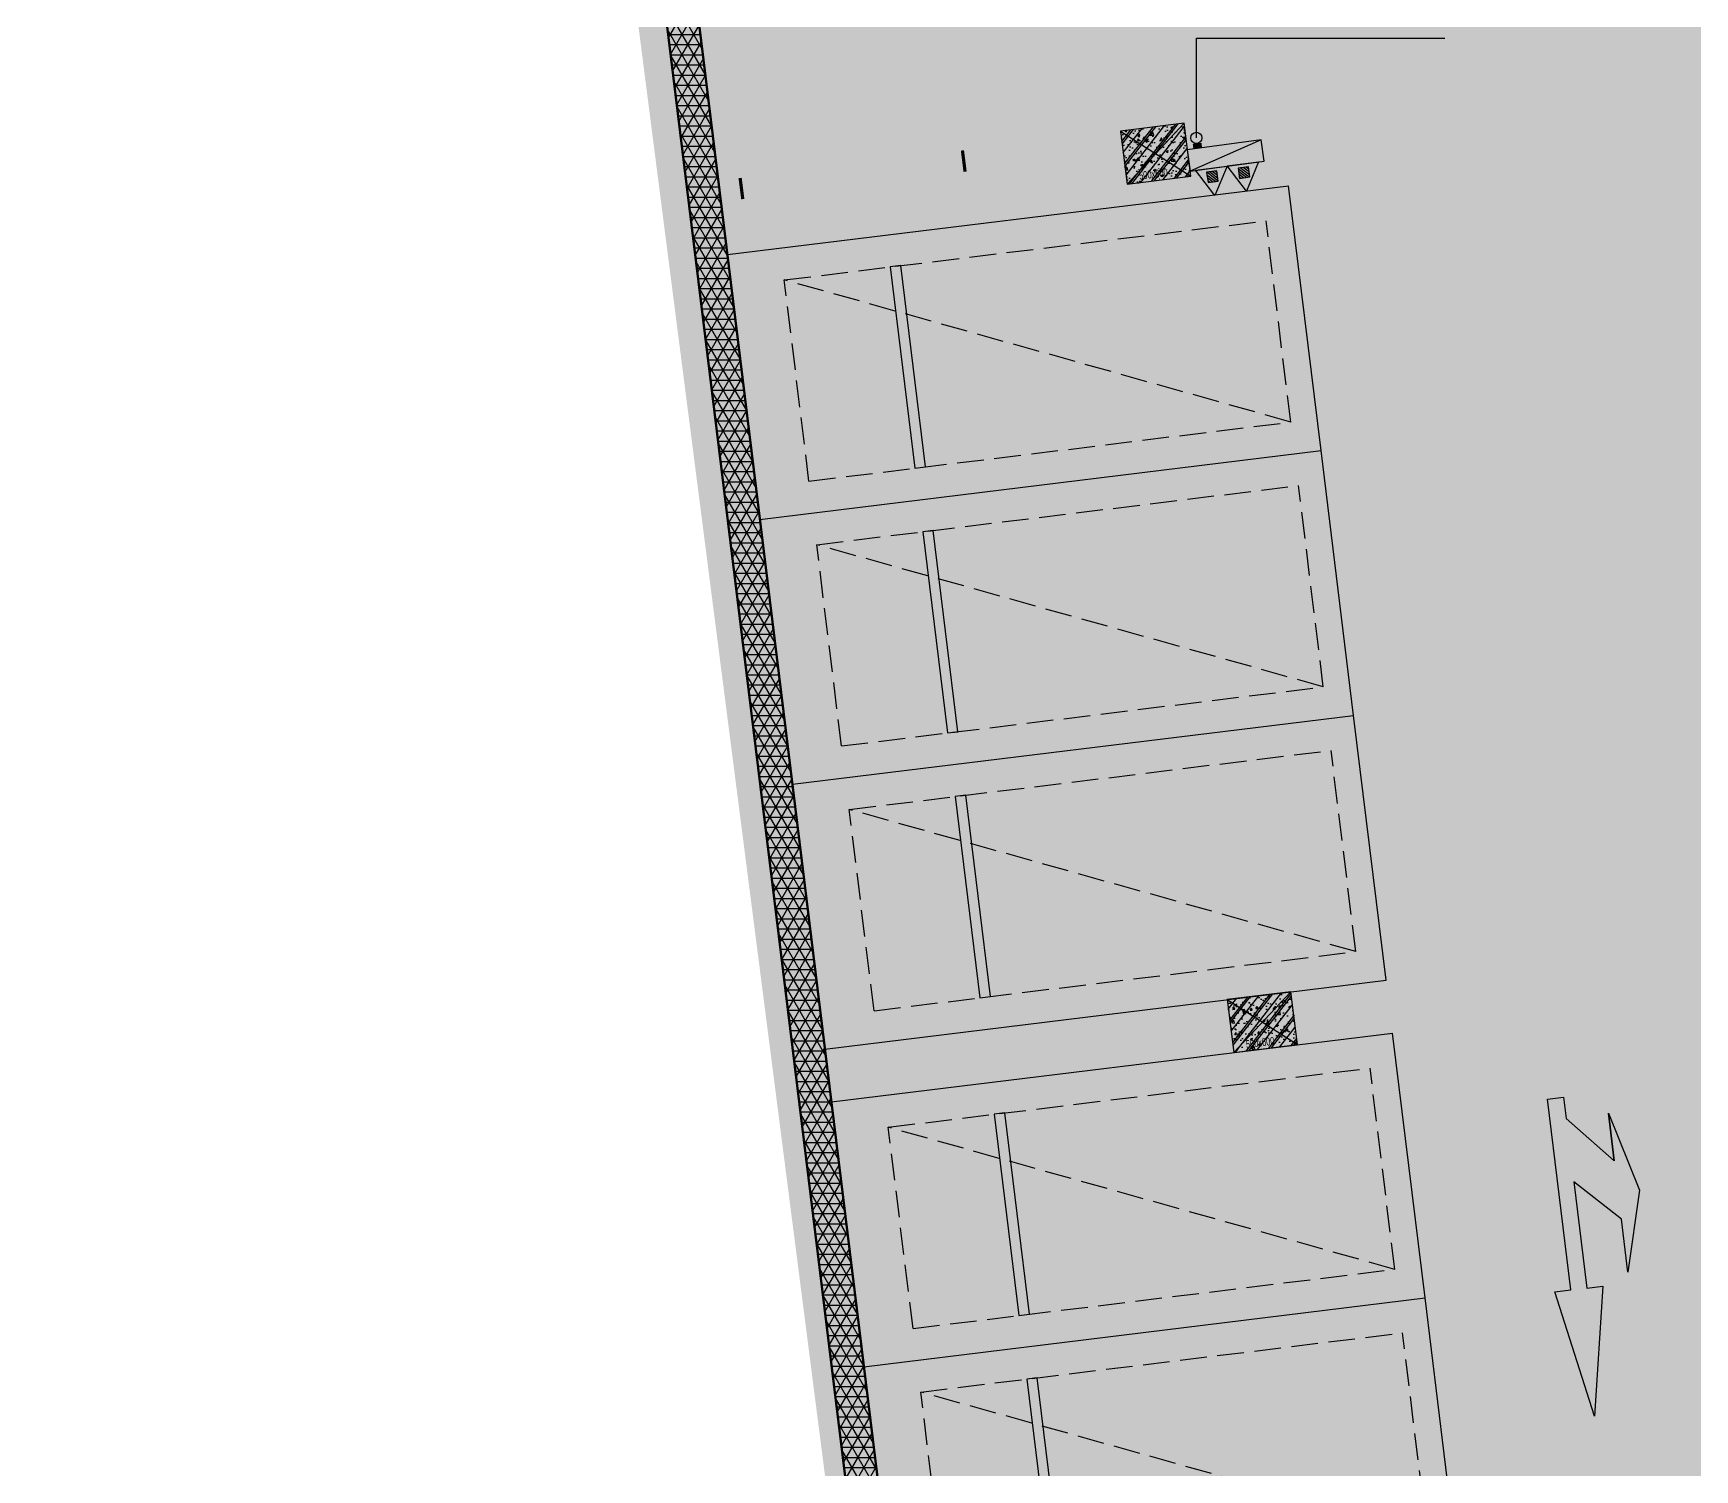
# Model space of a CAD drawing. Extents: x -1338203 to 1886333, y -530034 to 1031844.
# Drawn here: x 788791 to 804366, y -423773 to -410312 of the extents above; entities that cross this region are included whole.
import ezdxf
from ezdxf.enums import TextEntityAlignment as Align

# ---------------------------------------------------------------- set-up
doc = ezdxf.new("R2010")
doc.units = 0
doc.header["$LTSCALE"] = 1000
doc.header["$MEASUREMENT"] = 0
doc.linetypes.add('A-001-平面B2$0$__DASH', pattern=[0.35, 0.25, -0.1])
for name, color, linetype in [('M001-预留预埋B2$0$0M-A-LD', 4, 'Continuous'), ('p-a-regular', 5, 'Continuous'), ('S001南区墙柱$0$0S-CW-HATCH', 251, 'Continuous'), ('S001南区墙柱$0$0S-CW-HATCH-UP', 251, 'Continuous'), ('S001南区墙柱$0$0S-F-WALL-HATCH', 251, 'Continuous'), ('S001南区墙柱$0$0S-F-WALL-HATCH-UP', 251, 'Continuous'), ('S001南区墙柱$0$S001-墙柱B1_1$0$0S-CC-LINE', 52, 'Continuous'), ('S001南区墙柱$0$S001-墙柱B1_1$0$0S-CW-HATCH-UP', 251, 'Continuous'), ('中心线', 42, 'Continuous'), ('地面指向箭头', 7, 'Continuous'), ('负二层消火栓$0$负二层消火栓$0$0P-ACC-FH', 7, 'Continuous'), ('负二层消火栓$0$负二层消火栓$0$0P-DIM-FH', 3, 'Continuous'), ('负二层消火栓$0$负二层消火栓$0$0P-PIPE-FH', 1, 'Continuous'), ('负二层消火栓$0$负二层消火栓$0$0P-VPIPE-FH', 1, 'Continuous'), ('负二层消火栓$0$负二层消火栓$1$0P-EQUIP-FH', 7, 'Continuous')]:
    doc.layers.add(name, color=color, linetype=linetype)
doc.layers.add('p-a-regular-narrow', color=7, linetype='Continuous', true_color=0x9600ff)
doc.layers.add('p-a-wall', color=7, linetype='Continuous', lineweight=50)
doc.layers.add('p-h-walkable', color=7, linetype='Continuous', lineweight=70, true_color=0xf0f0f0)
doc.layers.add('S001南区墙柱$0$S001-墙柱B1_1$0$0S-A-TIPS', color=10, linetype='Continuous', plot=False)
doc.styles.add('S001南区墙柱$0$S001-墙柱B1_1$0$AAD-S', font='aad-s.shx', dxfattribs={"width": 0.7, "bigfont": 'aad-hztxt.shx'})

# ---------------------------------------------------------------- blocks, each defined once
blk = doc.blocks.new('M001-预留预埋B2')
at = {"layer": 'M001-预留预埋B2$0$0M-A-LD', "elevation": 0}
blk.add_lwpolyline([(29077, -248255, 0, 0, 0), (31161, -247998, 30, 30, 0), (31136, -247799, 0, 0, 0), (29052, -248057, 30, 30, 0), (29077, -248255, 30, 30, 0)], format="xyseb", dxfattribs=at)
blk = doc.blocks.new('负二层消火栓$0$负二层消火栓$1$$TwtSys$00000546')
h = blk.add_hatch()
h.set_pattern_fill('ANSI31', color=256, scale=200, style=0)
h.set_pattern_definition([(45, (-38543.802, -6670.83), (-17.67767, 17.67767), [])])
h.paths.add_polyline_path([(-65, 174), (65, 174), (65, 44), (-65, 44)])
for points in [[(0, 344), (-198, 0), (198, 0)], [(-65, 174), (65, 174), (65, 44), (-65, 44)]]:
    blk.add_lwpolyline(points, close=True)
blk = doc.blocks.new('负二层消火栓$0$负二层消火栓$0$$TwtSys$00000434')
for p, q in [((-0.5, 0.5), (-0.5, -0.5)), ((-0.5, -0.5), (0.5, 0.5)), ((0.5, 0.5), (-0.5, 0.5)), ((0.5, -0.5), (0.5, 0.5)), ((-0.5, -0.5), (0.5, -0.5))]:
    blk.add_line(p, q)
blk.add_solid([(0.5, -0.5), (0.5, 0.5), (-0.5, -0.5)])
blk = doc.blocks.new('负二层消火栓')
at = {"layer": '负二层消火栓$0$负二层消火栓$0$0P-DIM-FH'}
for p, q in [((33329, -247681, 800), (33329, -246746, 800)), ((33329, -246746, 800), (35657, -246746, 800))]:
    blk.add_line(p, q, dxfattribs=at)
at = {"layer": '负二层消火栓$0$负二层消火栓$0$0P-PIPE-FH', "linetype": 'Continuous', "const_width": 82.5}
blk.add_lwpolyline([(33336, -247733), (33342, -247780)], dxfattribs=at)
at = {"layer": '负二层消火栓$0$负二层消火栓$0$0P-VPIPE-FH', "linetype": 'Continuous'}
blk.add_circle((33329, -247681), 52.5, dxfattribs=at)
at = {"layer": '负二层消火栓$0$负二层消火栓$0$0P-ACC-FH', "xscale": -699.9999999999999, "yscale": -200, "zscale": 700, "rotation": 7.662860136854857}
blk.add_blockref('负二层消火栓$0$负二层消火栓$0$$TwtSys$00000434', (33603, -247846), dxfattribs=at)
at = {"layer": '负二层消火栓$0$负二层消火栓$1$0P-EQUIP-FH', "xscale": -0.7499999999999993, "yscale": 0.75, "zscale": 0.7499999999999999, "rotation": 187.6628601368549}
for p in [(33469, -247965, 800), (33764, -247925, 800)]:
    blk.add_blockref('负二层消火栓$0$负二层消火栓$1$$TwtSys$00000546', p, dxfattribs=at)
blk = doc.blocks.new('直行右转或左转')
at = {"layer": '地面指向箭头'}
blk.add_hatch(color=251, dxfattribs=at).paths.add_polyline_path([(3219528, 2452519), (3218327, 2452294), (3218327, 2452444), (3217325, 2452444), (3217726, 2452044), (3218227, 2452044), (3217476, 2451843), (3216725, 2452044), (3217175, 2452044), (3216725, 2452444), (3216524, 2452444), (3216524, 2452594), (3218327, 2452594), (3218327, 2452745)])
at = {"layer": '地面指向箭头', "color": 251}
blk.add_lwpolyline([(3216725, 2452044), (3217175, 2452044), (3216725, 2452044), (3217476, 2451843), (3218227, 2452044), (3217726, 2452044), (3217325, 2452444), (3218327, 2452444), (3218327, 2452294), (3219528, 2452519), (3218327, 2452745), (3218327, 2452594), (3216524, 2452594), (3216524, 2452444), (3216725, 2452444), (3217175, 2452044)], dxfattribs=at)
blk = doc.blocks.new('A$C3d42903c')
at = {"layer": '中心线', "color": 251, "const_width": 150}
for points in [[(390623, 117968), (390380, 119954)], [(391111, 113998), (390867, 115983)], [(391598, 110028), (391355, 112013)]]:
    blk.add_lwpolyline(points, dxfattribs=at)
at = {"layer": '地面指向箭头', "color": 251, "linetype": 'Continuous', "xscale": -1, "rotation": 97.00675878725528}
blk.add_blockref('直行右转或左转', (2432245, 3600625), dxfattribs=at)
blk = doc.blocks.new('S001南区墙柱$0$AAD_BLOCK_20230215093950878')
at = {"layer": 'S001南区墙柱$0$0S-CW-HATCH'}
h = blk.add_hatch(color=256, dxfattribs=at)
h.dxf.hatch_style = 1
h.paths.add_polyline_path([(-300, -250), (300, -250), (300, 250), (-300, 250)])
at = {"layer": 'S001南区墙柱$0$0S-CW-HATCH-UP'}
h = blk.add_hatch(dxfattribs=at)
h.set_pattern_fill('钢筋混凝土', color=256, scale=30, pattern_type=2)
h.set_pattern_definition([(45, (-42203.53, -84001.15), (-106.06602, 106.06602), []), (50, (-42203.53, -84001.15), (215.17805, -18.82564), [22.5, -247.5]), (355, (-42203.53, -84001.15), (-41.6254, 225.65764), [18, -198]), (100.4514, (-42185.6, -84002.72), (173.5528, 206.83186), [19.12206, -210.34263]), (46.1842, (-42203.53, -83941.15), (320.1723, -49.6557), [33.75, -371.25]), (96.6356, (-42176.85, -83945.3), (280.3988, 292.2354), [28.6831, -315.5139]), (351.1842, (-42203.53, -83941.15), (280.3986, 292.2356), [27, -297]), (21, (-42173.53, -83956.15), (179.0721, -120.78567), [22.5, -247.5]), (326, (-42173.53, -83956.15), (72.9946, 217.545), [18, -198]), (71.4514, (-42158.6, -83966.21), (252.0668, 96.75915), [19.12206, -210.34263]), (37.5, (-42203.53, -84001.15), (3.647957, 99.868156), [1.5, -195.6, 1.5, -201, 1.5, -198.75]), (7.5, (-42203.53, -84001.15), (78.92086, 118.32351), [1.5, -114.6, 1.5, -191.1, 1.5, -75.75]), (327.5, (-42270.43, -84001.15), (160.14673, -6.76646), [1.5, -75, 1.5, -234, 1.5, -310.5]), (317.5, (-42300.43, -84001.15), (174.95585, 30.0315), [1.5, -97.5, 1.5, -155.4, 1.5, -220.5])])
h.paths.add_polyline_path([(-300, -250), (300, -250), (300, 250), (-300, 250)])
at = {"layer": 'S001南区墙柱$0$S001-墙柱B1_1$0$0S-CW-HATCH-UP', "transparency": 33554661}
h = blk.add_hatch(dxfattribs=at)
h.set_pattern_fill('钢筋混凝土', color=0, scale=30)
h.set_pattern_definition([(45, (48108.52, -15514.205), (-53.03301, 53.03301), []), (50, (48108.52, -15514.2), (215.17805, -18.82564), [22.5, -247.5]), (355, (48108.52, -15514.2), (-41.6254, 225.6576), [18, -198]), (100.4514, (48126.45, -15515.77), (173.5528, 206.8319), [19.1221, -210.3426]), (46.1842, (48108.52, -15454.2), (320.1723, -49.6557), [33.75, -371.25]), (96.6356, (48135.2, -15458.34), (280.3988, 292.2354), [28.683, -315.514]), (351.1842, (48108.52, -15454.2), (280.3986, 292.2356), [27, -297]), (21, (48138.52, -15469.2), (179.0721, -120.78567), [22.5, -247.5]), (326, (48138.52, -15469.2), (72.9946, 217.545), [18, -198]), (71.4514, (48153.44, -15479.27), (252.0668, 96.75915), [19.1221, -210.3426]), (37.5, (48108.52, -15514.205), (3.64796, 99.86816), [0, -195.6, 0, -201, 0, -198.75]), (7.5, (48108.52, -15514.2), (78.92086, 118.32351), [0, -114.6, 0, -191.1, 0, -75.75]), (327.5, (48041.62, -15514.205), (160.14673, -6.76646), [0, -75, 0, -234, 0, -310.5]), (317.5, (48011.62, -15514.2), (174.95585, 30.0315), [0, -97.5, 0, -155.4, 0, -220.5])])
h.paths.add_polyline_path([(-300, -250), (300, -250), (300, 250), (-300, 250)])
at = {"layer": 'S001南区墙柱$0$S001-墙柱B1_1$0$0S-A-TIPS'}
for p, q in [((-300, 250), (300, -250)), ((300, 250), (-300, -250))]:
    blk.add_line(p, q, dxfattribs=at)
at = {"layer": 'S001南区墙柱$0$S001-墙柱B1_1$0$0S-CC-LINE'}
blk.add_lwpolyline([(-300, -250), (300, -250), (300, 250), (-300, 250)], close=True, dxfattribs=at)
at = {"layer": 'S001南区墙柱$0$S001-墙柱B1_1$0$0S-A-TIPS', "style": 'S001南区墙柱$0$S001-墙柱B1_1$0$AAD-S', "width": 0.7}
blk.add_text('500x600', height=75, dxfattribs=at).set_placement((-45, -187), align=Align.MIDDLE_CENTER)

msp = doc.modelspace()

# ---------------------------------------------------------------- hatches: boundary and pattern name
at = {"layer": 'p-h-walkable', "ltscale": 0.002}
h = msp.add_hatch(color=256, dxfattribs=at)
h.dxf.hatch_style = 1
h.paths.add_polyline_path([(728556.4, -320761.3), (728556.4, -348211.5), (746356.3, -348211.5), (750916.3, -338175), (842896.3, -338175), (843211.3, -349155), (839116.3, -349155), (839116.3, -377051.5), (864906.4, -377051.5), (864906.4, -390806.6), (875856.3, -395571.5), (875856.3, -404751.5), (834560.3, -404751.5), (839142.7, -442064.3), (869465.2, -438340.4), (871163.2, -452166.5), (873704.1, -451854.5), (877328.6, -464960.4), (761876, -479139.1), (761132.9, -468418.3), (764950.6, -465209), (763252.8, -451384.3), (799242.4, -446964.4), (793807.3, -404751.5), (750756.3, -404751.5), (751556.3, -388855), (648066.6, -388604.4), (648066.6, -380374.4), (641016.6, -380374.4), (641512.3, -365348.2), (660006.6, -364574.4), (660306.6, -340846.8), (656406.6, -340846.8), (656406.6, -336396.8), (656656.4, -340532.4), (656406.4, -332417.4), (712156.4, -332417.4), (712080.9, -320761.3)])
at = {"layer": 'S001南区墙柱$0$0S-F-WALL-HATCH'}
h = msp.add_hatch(color=256, dxfattribs=at)
h.dxf.hatch_style = 1
h.paths.add_polyline_path([(793556.6, -404450.9), (794325.1, -404450.8), (799577.1, -447225), (763587.6, -451644.9), (765249, -465173.3), (764951.1, -465209.8), (763253.1, -451383.7), (799242.7, -446963.9), (794058.5, -404750.9), (793556.6, -404750.9)])
at = {"layer": 'S001南区墙柱$0$0S-F-WALL-HATCH-UP'}
h = msp.add_hatch(dxfattribs=at)
h.set_pattern_fill('NET3', color=256, scale=30)
h.set_pattern_definition([(0, (763253.08, -472712.08), (0, 95.25), []), (60, (763253.08, -472712.08), (-82.48892, 47.625), []), (120, (763253.08, -472712.08), (-82.48892, -47.625), [])])
h.paths.add_polyline_path([(793556.6, -404450.9), (794325.1, -404450.8), (799577.1, -447225), (763587.6, -451644.9), (765249, -465173.3), (764951.1, -465209.8), (763253.1, -451383.7), (799242.7, -446963.9), (794058.5, -404750.9), (793556.6, -404750.9)])

# ---------------------------------------------------------------- linework, layer by layer
for p, q in [((795298.8, -412386.5), (800559.3, -411741)), ((800863.8, -414222.4), (800559.3, -411741)), ((795603.3, -414867.9), (795298.8, -412386.5)), ((795603.3, -414867.9), (800863.8, -414222.4)), ((795603.5, -414867.9), (800864.1, -414222.4)), ((801168.6, -416703.7), (800864.1, -414222.4)), ((795908, -417349.3), (795603.5, -414867.9)), ((795908, -417349.3), (801168.6, -416703.7)), ((795908.3, -417349.2), (801168.8, -416703.7)), ((801473.3, -419185.1), (801168.8, -416703.7)), ((796212.8, -419830.6), (795908.3, -417349.2)), ((796212.8, -419830.6), (801473.3, -419185.1)), ((796273.9, -420326.5), (801534.4, -419681)), ((801838.9, -422162.4), (801534.4, -419681)), ((796578.4, -422807.9), (796273.9, -420326.5)), ((796578.4, -422807.9), (801838.9, -422162.4)), ((796578.6, -422807.9), (801839.2, -422162.4)), ((802143.7, -424643.7), (801839.2, -422162.4)), ((796883.1, -425289.3), (796578.6, -422807.9))]:
    msp.add_line(p, q)
at = {"linetype": 'A-001-平面B2$0$__DASH'}
for p, q in [((795831.6, -412623.4), (800347.7, -412069.2)), ((800579.2, -413955.1), (800347.7, -412069.2)), ((796063, -414509.3), (795831.6, -412623.4)), ((796063, -414509.3), (800579.2, -413955.1)), ((796136.3, -415104.8), (800652.5, -414550.6)), ((800883.9, -416436.4), (800652.5, -414550.6)), ((796367.8, -416990.6), (796136.3, -415104.8)), ((796367.8, -416990.6), (800883.9, -416436.4)), ((796441.1, -417586.1), (800957.2, -417031.9)), ((801188.6, -418917.8), (800957.2, -417031.9)), ((796672.5, -419472), (796441.1, -417586.1)), ((796672.5, -419472), (801188.6, -418917.8)), ((796806.7, -420563.4), (801322.8, -420009.2)), ((801554.3, -421895.1), (801322.8, -420009.2)), ((797038.1, -422449.3), (796806.7, -420563.4)), ((797038.1, -422449.3), (801554.3, -421895.1)), ((797111.5, -423044.8), (801627.6, -422490.6)), ((801859, -424376.4), (801627.6, -422490.6)), ((797342.9, -424930.6), (797111.5, -423044.8))]:
    msp.add_line(p, q, dxfattribs=at)
for points in [[(796824.2, -412501.6), (797055.6, -414387.5), (797154.8, -414375.3), (796923.4, -412489.4)], [(797128.9, -414983), (797360.3, -416868.8), (797459.6, -416856.6), (797228.2, -414970.8)], [(797433.6, -417464.3), (797665.1, -419350.2), (797764.3, -419338), (797532.9, -417452.1)], [(797799.3, -420441.6), (798030.7, -422327.5), (798129.9, -422315.3), (797898.5, -420429.4)], [(798104, -422923), (798335.4, -424808.8), (798434.7, -424796.6), (798203.3, -422910.8)]]:
    msp.add_lwpolyline(points, close=True)
for points in [[(800579.2, -413955.1), (795831.6, -412623.4)], [(800883.9, -416436.4), (796136.3, -415104.8)], [(801188.6, -418917.8), (796441.1, -417586.1)], [(801554.3, -421895.1), (796806.7, -420563.4)], [(801859, -424376.4), (797111.5, -423044.8)]]:
    msp.add_lwpolyline(points, dxfattribs=at)
at = {"layer": 'p-a-regular', "ltscale": 0.002, "const_width": 1000}
for points in [[(800463.4, -413012.1), (795947.3, -413566.3)], [(801072.9, -417974.9), (796556.8, -418529)], [(801438.6, -420952.1), (796922.4, -421506.3)]]:
    msp.add_lwpolyline(points, dxfattribs=at)
at = {"layer": 'p-a-regular-narrow', "ltscale": 0.002, "const_width": 1000}
for points in [[(800768.2, -415493.5), (796252.1, -416047.7)], [(801743.3, -423433.5), (797227.2, -423987.7)]]:
    msp.add_lwpolyline(points, dxfattribs=at)
at = {"layer": 'p-a-wall'}
msp.add_lwpolyline([(793556.6, -404450.9), (794325.1, -404450.8), (799577.1, -447225), (763587.6, -451644.9), (765249, -465173.3), (764951.1, -465209.8), (763253.1, -451383.7), (799242.7, -446963.9), (794058.5, -404750.9), (793556.6, -404750.9)], close=True, dxfattribs=at)
at = {"layer": 'p-h-walkable', "ltscale": 0.002, "const_width": 100, "elevation": -83050}
msp.add_lwpolyline([(864906.4, -377051.5), (864906.4, -390806.6), (875856.3, -395571.5), (875856.3, -404751.5), (834560.3, -404751.5), (839142.7, -442064.3), (869465.2, -438340.4), (871163.2, -452166.5), (873704.1, -451854.5), (877328.6, -464960.4), (761876, -479139.1), (761132.9, -468418.3), (764950.6, -465209), (763252.8, -451384.3), (799242.4, -446964.4), (793807.3, -404751.5), (750756.3, -404751.5), (751556.3, -388855), (648066.6, -388604.4)], dxfattribs=at)

# ---------------------------------------------------------------- block references
at = {"color": 0, "ltscale": 0.002}
msp.add_blockref('M001-预留预埋B2', (766365.4, -163610.9), dxfattribs=at)
at = {"ltscale": 0.002}
for name, p in [('M001-预留预埋B2', (766365.4, -163610.9)), ('负二层消火栓', (766365.4, -163610.9)), ('A$C3d42903c', (412646.2, -529238.7))]:
    msp.add_blockref(name, p, dxfattribs=at)
at = {"rotation": 7.166417273599052}
for p in [(799312.5, -411439.9), (800313.2, -419578.6)]:
    msp.add_blockref('S001南区墙柱$0$AAD_BLOCK_20230215093950878', p, dxfattribs=at)

doc.saveas('drawing.dxf')
